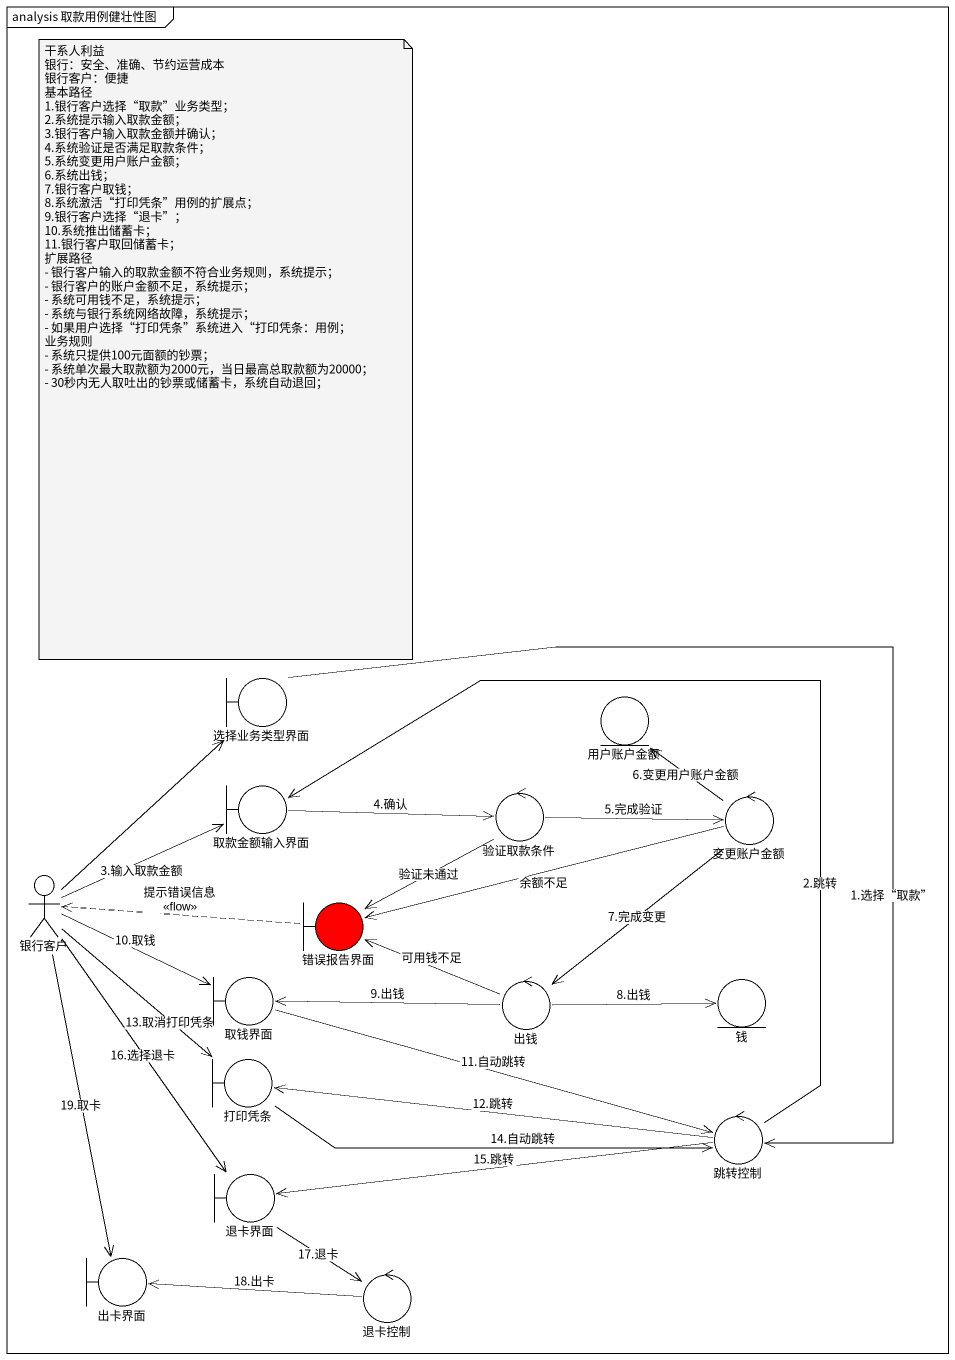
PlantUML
@startuml
mainframe analysis 取款用例健壮性图
boundary 选择业务类型界面
entity 用户账户金额
boundary 取款金额输入界面
control 验证取款条件
control 变更账户金额
actor 银行客户
boundary 错误报告界面 #FF0000
boundary 取钱界面
entity 钱
control 出钱
boundary 打印凭条
control 跳转控制
boundary 退卡界面
boundary 出卡界面
control 退卡控制
选择业务类型界面 --> 跳转控制 : 1.选择“取款”
取款金额输入界面 -right-> 验证取款条件 : 4.确认
验证取款条件 -right-> 变更账户金额 : 5.完成验证
验证取款条件 --> 错误报告界面 : 验证未通过
变更账户金额 -up-> 用户账户金额 : 6.变更用户账户金额
变更账户金额 -left-> 错误报告界面 : 余额不足
变更账户金额 --> 出钱 : 7.完成变更
银行客户 -up-> 选择业务类型界面
银行客户 -right-> 取款金额输入界面 : 3.输入取款金额
银行客户 -right-> 取钱界面 : 10.取钱
银行客户 --> 打印凭条 : 13.取消打印凭条
银行客户 --> 退卡界面 : 16.选择退卡
银行客户 --> 出卡界面 : 19.取卡
错误报告界面 .left.> 银行客户 : 提示错误信息\n<<flow>>
取钱界面 -right-> 跳转控制 : 11.自动跳转
出钱 -left-> 错误报告界面 : 可用钱不足
出钱 -left-> 取钱界面 : 9.出钱
出钱 -right-> 钱 : 8.出钱
打印凭条 -right-> 跳转控制 : 14.自动跳转
跳转控制 -up-> 取款金额输入界面 : 2.跳转
跳转控制 -left-> 打印凭条 : 12.跳转
跳转控制 -left-> 退卡界面 : 15.跳转
退卡界面 --> 退卡控制 : 17.退卡
退卡控制 -left-> 出卡界面 : 18.出卡
note as N1
  干系人利益
  银行：安全、准确、节约运营成本
  银行客户：便捷
  基本路径
  1.银行客户选择“取款”业务类型；
  2.系统提示输入取款金额；
  3.银行客户输入取款金额并确认；
  4.系统验证是否满足取款条件；
  5.系统变更用户账户金额；
  6.系统出钱；
  7.银行客户取钱；
  8.系统激活“打印凭条”用例的扩展点；
  9.银行客户选择“退卡”；
  10.系统推出储蓄卡；
  11.银行客户取回储蓄卡；
  扩展路径
  - 银行客户输入的取款金额不符合业务规则，系统提示；
  - 银行客户的账户金额不足，系统提示；
  - 系统可用钱不足，系统提示；
  - 系统与银行系统网络故障，系统提示；
  - 如果用户选择“打印凭条”系统进入“打印凭条：用例；
  业务规则
  - 系统只提供100元面额的钞票；
  - 系统单次最大取款额为2000元，当日最高总取款额为20000；
  - 30秒内无人取吐出的钞票或储蓄卡，系统自动退回；
end note
@enduml
